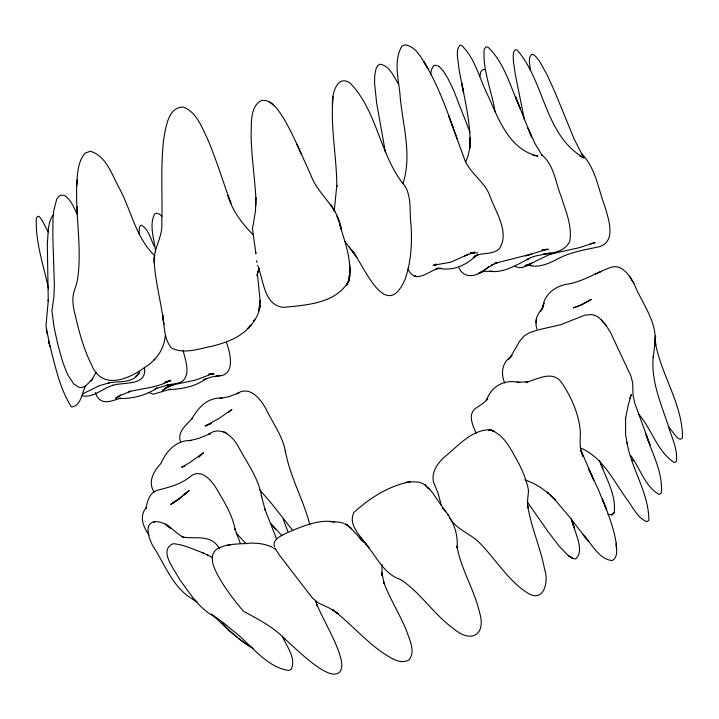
<?xml version="1.0" encoding="UTF-8"?>
<svg xmlns="http://www.w3.org/2000/svg" width="719" height="719" viewBox="0 0 719 719"><rect width="100%" height="100%" fill="white"/><g stroke="black" fill="none" stroke-linecap="round" stroke-linejoin="round"><path stroke-width="1.08" d="M334.209 211.188L336.834 185.277L336.816 186.446C336.753 159.232 331.306 132.251 332.502 105.001C331.459 95.519 336.789 73.724 350.045 83.036C377.906 111.643 379.686 156.266 405.228 186.437C411.816 197.959 409.3 212.15 411.007 224.84C412.248 243.121 411.115 261.869 405.103 279.287C386.418 322.328 365.207 268.484 353.676 252.827L356.912 257.492L344.994 241.476M76.699 185.808L77.041 180.029C74.767 212.123 81.858 244.244 77.994 276.285C77.454 280.886 76.214 285.344 74.677 289.712C71.496 297.999 73.014 306.752 75.216 315.075C79.054 331.917 83.611 348.796 91.313 364.335C101.828 391.028 128.782 379.21 145.499 366.933C156.4 360.111 164.3 348.733 165.199 335.71M255.829 205.562L255.937 197.842L255.47 211.143L252.468 228.795L255.901 253.699L255.587 251.623M536.913 328.96C534.379 321.366 537.021 313.826 542.557 308.469L540.454 311.318L542.764 307.346L541.254 310.599L544.04 303.076L542.845 307.256C544.13 293.891 556.012 285.641 568.513 283.96C584.071 281.093 597.246 271.944 611.986 266.974C622.465 264.718 629.476 275.485 633.852 283.277C641.681 303.067 658.343 322.768 654.721 345.129L655.386 339.754L653.238 357.289L653.292 356.372C650.758 380.198 660.653 402.712 667.96 424.83C671.195 436.685 677.972 448.692 676.381 461.292L674.611 462.659C657.364 452.071 651.729 428.964 638.598 414.054M252.8 234.511C242.015 223.232 232.183 210.892 227.896 195.37L230.97 203.297C222.971 181.781 216.446 159.726 207.378 138.605C201.662 126.895 196.476 111.903 183.147 107.005C167.967 107.23 165.954 127.443 163.77 138.686C160.355 166.727 162.665 195.002 161.784 223.142C162.979 237.117 152.886 248.9 154.234 262.741C155.681 283.484 161.433 303.652 163.824 324.287L162.593 314.571C164.453 325.779 163.77 338.586 171.32 347.906C184.28 354.728 199.469 348.472 212.815 346.019C226.934 342.433 241.782 337.004 250.922 325.024L247.812 328.601L251.839 324.296L255.074 319.479L253.699 321.177C257.474 316.872 259.595 310.95 259.811 305.251M76.816 183.857C77.454 173.333 77.823 161.38 85.264 153.102L90.252 151.224C106.7 156.023 112.101 175.526 119.687 188.917C131.388 211.071 136.215 238.402 155.034 256M536.131 322.93L536.401 318.041M655.386 342.738L655.485 335.53L654.694 343.529L655.072 342.433M259.793 305.207L259.703 308.038L258.579 310.761L259.559 305.135M332.394 106.376L333.14 96.768M655.261 341.39L655.647 336.366M259.703 308.038L260.062 300.326L257.402 273.777L257.043 275.683M77.275 206.497L77.167 213.067M430.618 74.551L431.355 70.12L432.604 67.514L433.593 65.968L435.39 65.141L439.093 66.418L443.407 71.145L447.811 78.29L453.464 89.857L469.965 132.17M479.708 76.717L480.93 71.505L483.141 69.5L484.723 69.788M607.923 514.292L611.806 514.912L614.179 512.674C616.435 494.259 605.299 477.191 599.448 460.376M257.141 275.593L259.2 268.106M259.883 300.901L260.062 300.326M85.66 385.546C82.038 392.143 81.022 406.442 71.433 406.954C58.769 387.137 54.734 362.96 48.506 340.554L49.872 346.45L45.989 325.716L48.326 299.976L48.263 301.153L47.319 243.912L48.443 228.004L49.656 222.162L51.274 217.821L53.242 215.017M258.849 269.131L257.77 272.213L258.885 269.328M403.062 183.309C412.05 155.439 403 126.032 400.258 97.847C399.297 81.094 392.79 61.834 401.822 46.34L404.797 44.839C416.786 46.268 422.125 59.839 427.967 68.673L423.716 61.457C441.951 91.115 451.568 124.854 463.782 157.173C468.563 173.081 485.046 180.891 490.178 196.772C495.966 212.375 509.996 232.92 499.157 248.999C492.497 254.894 482.584 252.378 474.864 255.937L478.054 254.886L473.237 257.528L475.915 255.784C465.984 265.347 453.204 271.126 439.255 268.385M465.705 161.847L467.925 156.374L469.92 147.548L470.262 137.536L470.118 147.817C470.981 120.379 463.081 93.731 458.659 66.867C458.38 59.92 455.082 51.067 459.926 45.189L461.553 45.378C475.717 58.886 479.663 79.836 488.516 96.75C498.842 120.019 509.942 150.073 537.92 156.059L533.067 155.304M96.094 372.28L91.762 379.92L84.941 386.525L81.364 387.604L78.739 387.217L73.581 383.712L67.577 374.554L62.607 361.855L57.52 343.251L54.114 327.406L51.921 310.815L53.934 296.83L54.356 284.14L52.811 236.686L52.99 218.63L53.619 211.233L56.648 199.37L58.625 196.512L60.935 195.235L64.207 195.334C70.884 199.54 73.922 207.414 77.086 214.298M629.691 398.488L631.426 394.38L628.208 405.04L625.476 418.791L625.575 417.784L625.566 434.51L627.22 443.74L627.004 442.823C631.552 469.237 649.005 493.333 648.844 520.358L646.794 521.733C637.142 517.653 632.684 506.715 626.573 498.851C613.28 480.391 602.531 457.05 580.332 447.865M92.877 378.419L90.495 381.501M198.848 457.194L203.468 452.727L189.51 462.766L181.619 467.26L184.774 466.047M611.806 514.912L614.179 512.674M153.605 360.381L154.927 359.149M228.678 412.275L231.922 409.39L219.169 418.395L205.023 426.088L211.359 423.545M185.7 493.333L183.588 495.094L189.187 490.448L178.941 499.085L170.592 504.405L179.651 498.312L178.204 499.39L187.317 491.985M488.641 266.363C481.236 274.757 465.148 281.399 458.938 267.863M169.145 385.69L162.314 390.597L167.788 386.669M120.54 394.884L115.624 398.353L120.522 395.468L130.696 391.217L128.512 391.828C142.524 388.116 157.704 387.954 170.394 380.189L164.552 382.67L170.834 380.63L167.114 381.582M175.31 501.467L172.12 503.444L177 500.469M165.011 388.655L170.124 385.896M530.047 263.621L528.411 264.655M135.846 376.136L137.491 375.165L139.729 372.181L136.071 376.468L138.65 373.655C132.341 383.712 118.482 380.809 108.515 382.984L109.216 382.85L98.997 385.797L82.415 394.075M493.926 263.99L478.719 273.553L481.757 271.953L479.753 272.663M436.02 264.089L433.135 265.671L436.676 264.34L433.863 265.185L450.759 262.183L468.563 254.22L464.438 255.964L474.864 252.081L471.367 253.25L474.27 252.863L470.172 252.944L477.793 252.809M493.027 264.475L491.221 265.437L497.674 262.507L494.996 263.244L531.179 254.131L525.301 256.018M165.271 388.341L170.205 385.851M599.799 272.016L601.093 271.405L595.134 274.173M590.236 243.813L595.17 242.573L579.002 247.74L550.17 254.167L523.001 267.369L519.091 267.72L515.146 266.47M168.435 386.741L174.187 384.395L171.661 385.15L195.541 380.108L212.456 373.718L209.283 374.563L214.1 373.943L209.121 374.213M478.647 273.067L484.444 271.198M524.798 265.859L527.512 264.952M528.995 254.823L547.303 249.151L542.216 250.059L543.33 249.942M554.888 252.962L548.57 254.58L550.17 254.167M495.094 111.858C491.823 91.034 482.557 70.597 484.184 49.26L486.089 46.87L487.868 47.068C504.837 63.038 510.562 87.574 520.071 108.192L515.478 96.714L531.548 137.023L528.034 128.054L534.855 143.297L542.045 155.313L541.47 154.576C553.972 164.588 555.293 181.817 560.937 195.811C565.422 210.487 572.558 225.757 569.709 241.422C562.123 257.312 539.987 251.165 526.928 259.649L529.121 258.669C516.691 264.646 504.055 273.355 489.549 271.279L493.54 271.423L485.172 271.324M221.003 375.318L216.06 376.019C235.832 377.367 230.79 354.197 226.548 342.729M273.067 547.671C265.958 543.897 257.806 542.971 249.87 543.169C238.888 544.31 226.674 543.222 216.904 549.109C208.061 555.724 213.885 567.624 217.875 575.353C224.921 588.205 233.846 599.934 243.31 611.096C258.13 619.365 273.544 626.896 285.461 639.479M550.889 252.854L543.42 254.202L545.928 253.762M426.852 486.916L429.558 489.028L432.47 492.767L445.744 511.757L442.455 507.794M191.371 440.361L189.313 440.702L198.983 438.347L210.299 433.629L208.627 434.339C220.409 425.217 233.127 436.343 238.528 447.038C247.156 463.072 258.903 478.719 261.662 497.072L261.33 495.535L265.149 510.014L264.727 508.836L276.689 539.223M218.423 375.678L210.64 377.241L203.765 379.749L205.886 378.832C195.029 386.696 181.97 389.114 168.848 389.563L170.268 389.222L153.39 394.183L148.24 392.349M230.772 544.732L227.015 545.326M190.427 440.495C176.164 440.28 166.233 451.155 161.056 463.315C153.92 470.99 147.26 481.829 154.163 492.111M542.216 250.059L548.741 249.385M359.123 537.893L360.92 537.848M439.183 268.358L440.909 268.331L436.056 268.942L438.581 268.079C428.533 271.36 414.782 284.85 407.979 268.933M470.846 252.827L473.911 252.881M350.908 528.24L346.98 524.798L351.447 528.851L347.484 525.176L344.859 523.926L346.98 524.798L350.908 528.24L363.769 542.045L360.444 539.223L362.439 539.735L369 548.022C362.655 537.821 346.971 525.427 354.054 512.296C369.782 498.105 389.096 485.532 410.261 481.856L405.714 482.521L410.585 481.739L419.447 482.152L425.468 485.01M165.451 381.546L167.662 381.609L165.604 381.483M208.95 374.204L212.159 374.455M526.263 264.978L531.278 265.5L528.222 264.987M360.372 539.511L362.439 539.735M82.397 395.899C93.821 397.949 102.664 388.089 113.09 385.276L112.479 385.42C123.74 381.681 147.656 386.445 144.348 367.328M527.198 264.817C536.85 268.376 547.042 264.367 555.679 259.999C568.837 252.405 583.846 249.978 598.478 246.923C617.208 242.141 608.301 218.199 604.535 205.526C598.019 187.83 595.251 167.257 581.392 153.471L583.603 156.284M273.687 548.507L275.305 548.983M343.88 523.396L340.249 522.282L330.497 521.572L334.155 521.787C318.184 519.343 302.861 526.191 288.454 532.168C282.927 535.215 271.818 538.486 274.523 546.898M579.829 156.176L584.143 157.955C544.391 135.702 545.011 81.903 517.078 49.953L515.334 49.755L513.726 51.912L513.168 55.093L513.42 61.708L515.46 75.171L524.394 119.633M524.879 479.726L533.624 483.438L540.149 487.203L548.022 492.928L547.321 492.272L555.122 499.822L547.321 492.272M427.454 487.518L429.558 489.028M349.38 262.57L350.036 270.29L348.643 280.823C352.876 261.626 344.761 242.231 339.629 223.977L341.282 229.289C338.397 206.659 317.385 194.651 310.41 173.908C301.477 155.007 293.765 135.469 283.133 117.413C278.145 110.133 272.007 99.573 261.752 100.283C249.592 106.502 251.749 123.425 251.084 134.92C251.515 156.149 254.607 177.189 255.928 198.354M219.169 548.282C211.009 533.642 195.128 539.502 182.078 536.904L184.19 537.731C173.989 532.599 166.386 520.188 153.677 521.814L154.747 521.661C143.351 523.423 149.184 538.846 152.509 545.308C165.002 564.352 173.567 590.182 195.361 600.473L193.043 599.34L196.997 601.767M259.847 304.326L259.927 301.782M212.411 557.468L202.219 552.489L203.288 552.929C193.42 549.487 183.471 544.265 172.973 543.735C157.919 550.502 175.328 570.473 179.453 579.235C188.702 591.647 197.204 605.623 210.352 614.296C218.378 618.34 225.308 624.173 232.066 630.024C250.302 643.226 265.428 667.241 288.948 670.494L291.078 669.425C296.731 658.325 286.405 646.246 282.36 636.306M207.387 554.798L208.303 555.266M253.097 648.331C237.252 639.64 224.849 626.015 211.503 614.071M226.916 433.431L223.654 431.598M249.43 646.363L238.501 638.382M237.369 637.205L230.206 631.57L222.072 622.798M632.01 459.783L633.601 460.888M165.28 523.989L171.266 528.456M274.056 105.495L269.607 101.99M425.495 485.64L425.253 485.109L428.65 488.713M161.901 216.221L159.438 214.181L157.398 213.525L156.194 213.246L154.585 214.019C148.77 225.73 154.576 239.616 155.583 251.848M281.902 535.664L270.623 523.288M284.194 638.355C296.183 649.023 307.606 660.599 321.222 669.245C326.489 672.139 334.092 676.804 339.656 672.202C343.979 666.261 340.743 658.325 338.946 652.016C332.771 635.416 323.676 620.138 316.558 603.96L317.331 605.991L315.605 601.048M630.554 455.361C640.072 467.961 644.844 486.583 659.242 494.492L661.3 493.018C663.206 472.563 651.998 453.204 645.896 434.24L650.084 444.998L634.877 403.53L632.999 395.153L632.675 382.868L630.958 376.145L610.62 332.654L605.928 325.141L598.972 317.6L595.242 315.506L591.62 314.527L584.682 315.228L560.802 324.664L538.01 329.913L529.4 332.771L524.43 335.773L519.846 340.896L509.987 357.864L511.982 355.222L508.414 359.275L510.814 356.894C501.862 362.484 500.658 373.979 504.774 383.02M212.051 614.556L214.343 616.677L211.88 614.386M236.263 533.192L246.231 543.816M170.421 527.8L166.305 524.735L169.612 527.755M449.672 518.174C457.365 530.379 471.826 534.028 481.11 544.418C497.215 561.197 509.564 582.714 530.164 594.514C545.182 601.102 548.48 579.658 544.651 569.601C540.562 547.483 530.82 526.793 527.503 504.513L527.944 507.893C526.721 501.997 528.348 496.164 528.492 490.286C526.721 480.939 523.153 472.086 518.875 463.629C511.551 451.128 504.576 433.539 489.091 429.737C470.963 430.339 458.201 445.924 445.025 456.529C437.503 463.153 430.393 473.003 433.979 483.492L434.842 484.471M259.73 489.891L270.56 502.302L292.678 530.352M554.412 499.13L568.855 516.179L588.295 541.2L583.208 534.693C591.755 543.708 598.469 558.996 612.076 560.613C618.385 557.369 616.444 548.939 616.183 543.196C613.792 527.827 608.049 513.24 602.243 498.896L606.656 509.996L598.127 489.046L588.537 468.581L593.714 480.013L580.745 449.914L583.082 456.52C578.705 448.458 580.664 439.507 580.269 430.861C578.696 413.937 571.443 397.203 561.97 383.11C552.947 369.53 537.65 379.389 525.993 382.292L528.312 381.699L517.006 382.391L519.657 382.445C504.343 379.093 491.553 385.833 486.323 400.645L487.707 398.371C484.597 403.548 478.674 405.651 474.279 409.444C467.997 416.22 473.165 426.178 476.158 433.305M425.253 485.109L426.322 486.314M442.5 507.821L445.043 510.724M601.435 319.874L605.928 325.141M350.513 528.24L349.012 526.425L349.272 526.937M272.555 525.661L275.584 529.328M351.034 249.394L354.404 253.636L348.805 246.572M365.674 543.941C376.504 556.245 383.613 574.059 400.375 579.415C420.615 592.501 433.548 614.26 453.159 628.334C470.927 643.927 486.511 635.102 479.528 612.39C474.261 589.535 461.005 569.232 456.898 546.098M445.681 511.452C453.626 521.805 458.407 534.756 457.041 547.878M527.36 502.006L547.743 531.188L559.553 546.611L568.316 555.652L572.962 558.501L575.622 558.933C585.509 550.727 573.78 530.577 571.991 520.808L574.661 528.636L571.246 518.75M448.009 514.75L448.683 515.712M633.852 283.277L629.404 276.186M668.805 427.059L676.687 437.143L678.997 438.86L680.767 439.165L682.52 437.727C682.673 404.536 661.327 375.282 655.431 343.035L655.728 344.662L655.342 340.536M331.126 204.906L334.937 211.449M581.743 153.911L574.166 139.019L554.861 91.933L547.096 74.83L539.493 61.124L535.808 56.549L533.453 54.626L531.647 54.401C527.539 58.616 530.245 65.393 530.415 70.498M275.422 548.939L279.718 555.58L312.459 598.046L318.05 602.819L329.904 608.346L338.658 614.026L332.43 609.568C350.018 622.834 364.425 639.964 382.517 652.672C390.013 657.265 400.177 665.165 409.093 659.826C415.681 651.432 409.704 640.225 406.792 631.462C399.989 614.35 389.779 598.801 383.434 581.5L384.18 583.756L381.807 572.612L381.888 575.613L382.014 564.451M149.058 534.963C143.144 526.892 138.884 515.99 146.281 507.695L146.011 508.567C147.17 501.368 149.516 492.668 157.398 490.277C169.028 487.311 180.802 484.381 190.292 476.58C201.275 467.449 212.06 481.011 217.192 489.846C224.58 502.482 232.65 515.379 235.203 530.038L234.718 528.492L240.29 543.294M398.515 84.087C393.85 76.582 389.68 65.887 380.054 64.207L377.664 65.609L375.947 69.024L374.716 75.801L374.563 83.071L376.63 103.042L385.438 152.419M95.375 392.574C99.851 406.343 110.888 401.319 120.549 398.083L118.599 398.56C132.224 398.793 145.526 395.729 156.967 388.008L155.151 388.817L168.929 384.683L166.952 385.033C172.452 383.847 178.77 384.189 183.372 380.477C190.481 372.199 185.187 359.922 183.183 350.566M48.272 231.967L41.289 218.98L39.374 216.725L37.927 216.221L36.399 217.812C35.051 241.926 43.724 265.419 48.515 288.795M296.938 144.339L301.387 154.208M434.636 484.966L438.069 493.126L441.286 505.385M283.16 519.019L287.834 531.395M600.554 463L602.926 468.608M154.387 246.554C150.559 239.355 148.824 228.912 141.05 225.056L139.522 226.952L138.974 233.63M453.24 127.919L448.512 115.408L457.428 139.666M339.062 222.09L336.878 216.122M257.645 265.374C263.702 279.682 263.639 305.521 283.61 307.337C306.438 305.162 337.031 303.301 348.877 280.473L346.54 285.137L348.859 280.671L349.802 275.359L349.713 276.456L349.874 268.34M309.88 524.924C303.517 499.588 289.712 476.544 285.335 450.669L285.506 452.134C283.142 437.053 273.454 424.102 266.803 410.558C261.626 399.98 250.041 384.791 236.991 393.697L238.852 392.987L228.75 396.726L219.825 398.461L222.027 398.128C207.971 397.068 197.959 407.673 191.784 418.979L192.216 418.413C186.374 425.037 176.506 432.281 180.739 442.365M256.62 260.611L257.034 262.516M46.277 329.077L47.148 334.236M616.183 543.196L616.551 548.741L616.291 544.858M154.136 257.402L154.234 262.741M591.126 299.472L582.345 304.505L573.34 307.885L579.676 305.602L591.126 299.472M531.683 263.244L526.901 265.868L531.683 263.244M491.877 430.438L488.408 429.863L492.928 430.618L491.877 430.438M489.693 429.881L489.091 429.737L493.926 430.987L489.693 429.881M416.508 276.635L414.468 275.844L416.508 276.635M572.962 558.501L568.316 555.652L572.962 558.501M463.611 92.616L461.589 82.532L463.611 92.616"/></g></svg>
